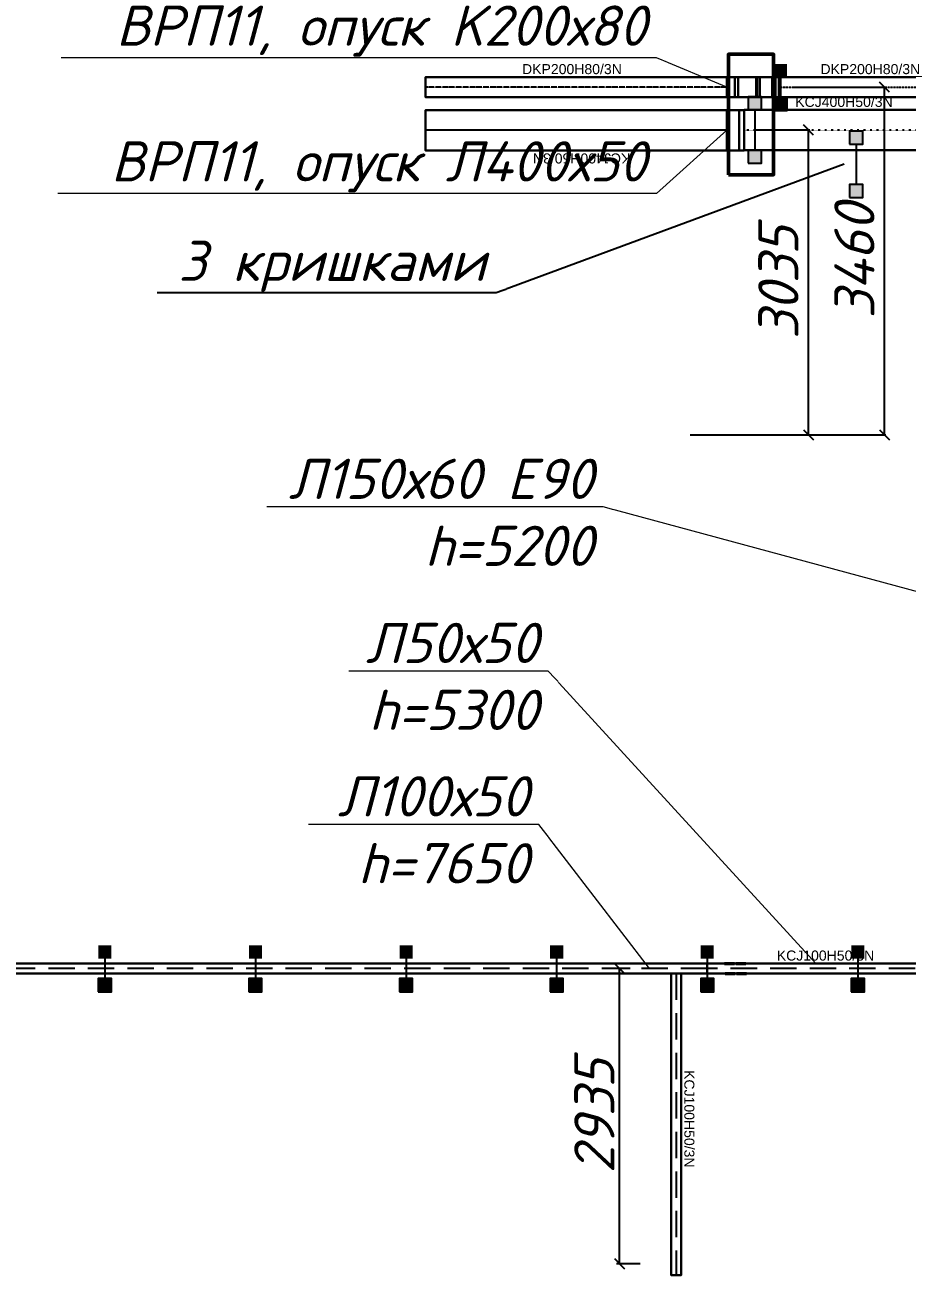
# Model space of a CAD drawing. Extents: x 221643 to 289394, y 86804 to 109436.
# Drawn here: x 250432 to 251311, y 102777 to 104021 of the extents above; entities that cross this region are included whole.
import ezdxf
from ezdxf import colors
from ezdxf.entities.mleader import LeaderData, LeaderLine
from ezdxf.math import Vec2, Vec3

# ---------------------------------------------------------------- set-up
doc = ezdxf.new("R2010")
doc.units = 0
doc.linetypes.add('DASHED2', pattern=[0.375, 0.25, -0.125])
doc.linetypes.add('DOT2', pattern=[0.125, 0, -0.125])
doc.layers.get('Defpoints').update_dxf_attribs({"color": 140})
doc.layers.add('BAKS_opis', color=7, linetype='Continuous')
doc.layers.add("E_Прив'язки", color=24, linetype='Continuous')
for name, color, linetype, lineweight in [('E_Ка6ельрости', 102, 'Continuous', 30), ('E_Лотки', 5, 'Continuous', 30), ('E_Позначення', 7, 'Continuous', 15), ('E_Щити', 1, 'Continuous', 50)]:
    doc.layers.add(name, color=color, linetype=linetype, lineweight=lineweight)
doc.layers.add('E_Лотки_опори_опуски', color=2, linetype='Continuous', plot=False)
doc.styles.add('GOST 2.304', font='isocpeui.ttf')
doc.styles.add('ROMANS', font='ROMANS')
doc.styles.get("Standard").update_dxf_attribs({"font": 'arial.ttf'})
doc.styles.add('ГОСТ 2.304', font='isocpeui.ttf')
doc.dimstyles.new('1to10', dxfattribs={"dimtxt": 40, "dimasz": 10, "dimexe": 3, "dimexo": 0, "dimgap": 5, "dimtad": 1, "dimdec": 0, "dimlfac": 10, "dimrnd": 5, "dimtxsty": 'GOST 2.304', "dimblk": 'OBLIQUE', "dimcen": 2.5, "dimadec": 0, "dimazin": 0, "dimtfac": 1, "dimtdec": 0, "dimtmove": 0, "dimatfit": 3, "dimfxl": 1, "dimarcsym": 0})
doc.dimstyles.new('ISO-25', dxfattribs={"dimtxt": 2.5, "dimasz": 2.5, "dimexe": 1.25, "dimexo": 0.625, "dimtad": 1, "dimtxsty": 'Standard', "dimcen": 2.5, "dimadec": 0, "dimazin": 0, "dimtfac": 1, "dimtmove": 0, "dimatfit": 3, "dimfxl": 1, "dimarcsym": 0})

# ---------------------------------------------------------------- blocks, each defined once
blk = doc.blocks.new('*U5')
at = {"color": 0}
blk.add_lwpolyline([(-600, 450), (600, 450), (600, 0), (-600, 0)], close=True, dxfattribs=at)
blk = doc.blocks.new('_None')
blk = doc.blocks.new('A$C40100DD9')
at = {"linetype": 'Continuous'}
for p, q in [((0, 158), (400, 158)), ((0, 108), (0, 158)), ((400, 158), (400, 108)), ((400, 108), (0, 108)), ((0, 108), (0, 0)), ((0, 0), (400, 0)), ((400, 0), (400, 108))]:
    blk.add_line(p, q, dxfattribs=at)
blk = doc.blocks.new('LU___400H50')
at = {"xscale": 0.1, "yscale": 0.1, "zscale": 0.1}
blk.add_blockref('A$C40100DD9', (-20, 0), dxfattribs=at)
at = {"style": 'ROMANS', "flags": 9}
for tag, p in [('SYMBOL', (4.9, 15)), ('ID', (4.9, 14.7)), ('NAME', (4.9, 14.4)), ('TYP', (4.9, 14)), ('LENGTH', (4.9, 13.7)), ('ATT_1', (4.9, 13.4)), ('ATT_2', (4.9, 13)), ('ATT_3', (4.9, 12.7)), ('ATT_4', (4.9, 12.3)), ('ATT_5', (4.9, 11.9)), ('LUSTRO', (4.9, 11.6)), ('P1', (4.9, 11.2)), ('P2', (4.9, 10.9)), ('AN', (4.9, 10.6))]:
    blk.add_attdef(tag, p, '', height=0.3, dxfattribs=at)
blk = doc.blocks.new('BAKS_1716')
at = {"layer": 'BAKS_opis', "linetype": 'DASHED2', "ltscale": 105}
blk.add_line((0, 0), (-3442, 0), dxfattribs=at)
at = {"layer": 'E_Лотки'}
for points in [[(0, 5), (-3442, 5), (-3442, -5), (0, -5)], [(0, 5), (-3442, 5), (-3442, 5), (0, 5)], [(0, -5), (-3442, -5), (-3442, 5), (0, 5)], [(0, -5), (-3442, -5), (-3442, -5), (0, -5)]]:
    blk.add_3dface(points, dxfattribs=at)
at = {"flags": 1}
for tag, p in [('ATT_1', (-3442, 0)), ('ATT_2', (-3442, 0)), ('ATT_3', (-3442, 0)), ('ATT_4', (-3442, 0)), ('ATT_5', (-3442, 0)), ('AN', (-3442, 0)), ('TYP', (-3442, 0)), ('NAME', (-3442, 0)), ('P1X', (-3442, 0)), ('P2X', (-3442, 0)), ('P1Y', (-3442, 0)), ('P2Y', (-3442, 0)), ('LUSTRO', (-3442, 0)), ('LENGTH', (0, 0)), ('ID', (0, -5))]:
    blk.add_attdef(tag, p, '', height=2.5, dxfattribs=at)
at = {"layer": 'BAKS_opis'}
blk.add_attdef('SYMBOL', (-1775, 8), '', height=10, rotation=360, dxfattribs=at)
blk = doc.blocks.new('A$C34620F73')
for p, q in [((0, 1), (10, 1)), ((0, 0), (0, 1)), ((10, 0), (0, 0)), ((10, 1), (10, 0))]:
    blk.add_line(p, q)
blk = doc.blocks.new('LG___H')
at = {"rotation": 270}
blk.add_blockref('A$C34620F73', (-0.5, 10), dxfattribs=at)
at = {"style": 'ROMANS', "flags": 9}
for tag, p in [('SYMBOL', (-0.7, 7.2)), ('ID', (-0.7, 6.8)), ('NAME', (-0.7, 6.5)), ('TYP', (-0.7, 6.2)), ('LENGTH', (-0.7, 5.9)), ('ATT_1', (-0.7, 5.5)), ('ATT_2', (-0.7, 5.2)), ('ATT_3', (-0.7, 4.8)), ('ATT_4', (-0.7, 4.5)), ('ATT_5', (-0.7, 4.1)), ('LUSTRO', (-0.7, 3.7)), ('P1', (-0.7, 3.4)), ('P2', (-0.7, 3.1)), ('AN', (-0.7, 2.8))]:
    blk.add_attdef(tag, p, '', height=0.3, dxfattribs=at)
blk = doc.blocks.new('BAKS_1724')
at = {"layer": 'BAKS_opis', "linetype": 'DASHED2', "ltscale": 105}
blk.add_line((0, 0), (0, -300), dxfattribs=at)
at = {"layer": 'E_Лотки_опори_опуски'}
for points in [[(-5, 0), (-5, -300), (5, -300), (5, 0)], [(-5, 0), (-5, -300), (-5, -300), (-5, 0)], [(5, 0), (5, -300), (-5, -300), (-5, 0)], [(5, 0), (5, -300), (5, -300), (5, 0)]]:
    blk.add_3dface(points, dxfattribs=at)
at = {"flags": 1}
for tag, p in [('LENGTH', (0, 0)), ('ID', (5, 0)), ('ATT_1', (0, -300)), ('ATT_2', (0, -300)), ('ATT_3', (0, -300)), ('ATT_4', (0, -300)), ('ATT_5', (0, -300)), ('AN', (0, -300)), ('TYP', (0, -300)), ('NAME', (0, -300)), ('P1X', (0, -300)), ('P2X', (0, -300)), ('P1Y', (0, -300)), ('P2Y', (0, -300)), ('LUSTRO', (0, -300))]:
    blk.add_attdef(tag, p, '', height=2.5, dxfattribs=at)
at = {"layer": 'BAKS_opis'}
blk.add_attdef('SYMBOL', (8, -96), '', height=10, rotation=270, dxfattribs=at)
blk = doc.blocks.new('podpora_200')
for points in [[(-6.5, 10), (0, 10), (6.5, 10), (6.5, 23.1), (-6.5, 23.1)], [(-6.5, -23.1), (6.5, -23.1), (6.5, -10), (-6.5, -10)]]:
    blk.add_hatch(color=256).paths.add_polyline_path(points)
blk.add_line((0, 10), (0, -10))
blk.add_lwpolyline([(-6.5, -23.1), (6.5, -23.1), (6.5, -10), (-6.5, -10)], close=True)
at = {"style": 'ROMANS', "flags": 9}
for tag, p in [('SYMBOL', (3.3, 14.9)), ('TYP', (3.3, 13.9)), ('ATT_1', (3.3, 13.2)), ('ATT_2', (3.3, 12.9)), ('ATT_3', (3.3, 12.5)), ('ATT_4', (3.3, 12.2)), ('ID', (3.3, 14.5)), ('NAME', (3.3, 14.2)), ('LENGTH', (3.3, 13.6)), ('ATT_5', (3.3, 11.8)), ('AN', (3.3, 10.8)), ('ELEM', (3.3, 10.5)), ('P1', (3.3, 11.4)), ('P2', (3.3, 11.1))]:
    blk.add_attdef(tag, p, '', height=0.3, dxfattribs=at)
blk = doc.blocks.new('_Oblique')
at = {"color": 0, "linetype": 'ByBlock', "lineweight": -2}
blk.add_line((-0.5, -0.5), (0.5, 0.5), dxfattribs=at)
blk = doc.blocks.new('*D1739')
at = {"layer": 'Defpoints', "color": 0, "transparency": 16777216}
for p in [(251024.2, 103081.6), (251034.9, 103081.6), (251044.7, 102787.9)]:
    blk.add_point(p, dxfattribs=at)
at = {"layer": "E_Прив'язки", "color": 0, "lineweight": -2, "transparency": 16777216}
for p, q in [((251034.9, 103081.6), (251021.2, 103081.6)), ((251024.2, 102787.9), (251024.2, 103081.6)), ((251044.7, 102787.9), (251021.2, 102787.9))]:
    blk.add_line(p, q, dxfattribs=at)
at = {"layer": "E_Прив'язки", "color": 0, "lineweight": -2, "transparency": 16777216, "xscale": 10, "yscale": 10, "zscale": 10}
for p, rotation in [((251024.2, 103081.6), 90), ((251024.2, 102787.9), 270)]:
    blk.add_blockref('_Oblique', p, dxfattribs=dict(at, rotation=rotation))
at = {"layer": "E_Прив'язки", "color": 0, "transparency": 16777216, "insert": (250999.2, 102934.8), "char_height": 40, "attachment_point": 5, "rotation": 90, "style": 'GOST 2.304'}
blk.add_mtext('2935', dxfattribs=at)
blk = doc.blocks.new('A$C74870080')
at = {"linetype": 'Continuous'}
for p, q in [((0, 200), (580, 200)), ((64, 200), (64, 0)), ((96, 200), (96, 0)), ((276, 200), (276, 0)), ((285, 200), (285, 0)), ((313, 200), (313, 0)), ((436, 200), (436, 0)), ((451, 200), (451, 0)), ((467, 200), (467, 0)), ((500, 200), (500, 0)), ((518, 200), (518, 0)), ((0, 0), (580, 0))]:
    blk.add_line(p, q, dxfattribs=at)
blk = doc.blocks.new('A$C18547703')
blk.add_line((0, 0), (0, 20))
at = {"xscale": 0.1, "yscale": 0.1, "zscale": 0.1}
blk.add_blockref('A$C74870080', (0, 0), dxfattribs=at)
blk = doc.blocks.new('LPDZ___200H80')
at = {"rotation": 90}
blk.add_blockref('A$C18547703', (10, 0), dxfattribs=at)
at = {"style": 'ROMANS', "flags": 9}
for tag, p in [('SYMBOL', (-19.4, -10)), ('ID', (-19.1, -10)), ('NAME', (-18.8, -10)), ('TYP', (-18.4, -10)), ('LENGTH', (-18.1, -10)), ('ATT_1', (-17.8, -10)), ('ATT_2', (-17.4, -10)), ('ATT_3', (-17.1, -10)), ('ATT_4', (-16.7, -10)), ('ATT_5', (-16.3, -10)), ('LUSTRO', (-16, -10)), ('P1', (-15.6, -10)), ('P2', (-15.3, -10)), ('AN', (-15, -10))]:
    blk.add_attdef(tag, p, '', height=0.3, rotation=90, dxfattribs=at)
blk = doc.blocks.new('BAKS_1778')
at = {"layer": 'BAKS_opis', "color": 142, "linetype": 'DOT2'}
blk.add_line((0, 0), (-300, 0), dxfattribs=at)
at = {"layer": 'E_Лотки_опори_опуски'}
for points in [[(0, 10), (-300, 10), (-300, -10), (0, -10)], [(0, 10), (-300, 10), (-300, 10), (0, 10)], [(0, -10), (-300, -10), (-300, 10), (0, 10)], [(0, -10), (-300, -10), (-300, -10), (0, -10)]]:
    blk.add_3dface(points, dxfattribs=at)
at = {"flags": 1}
for tag, p in [('ATT_1', (-300, 0)), ('ATT_2', (-300, 0)), ('ATT_3', (-300, 0)), ('ATT_4', (-300, 0)), ('ATT_5', (-300, 0)), ('AN', (-300, 0)), ('TYP', (-300, 0)), ('NAME', (-300, 0)), ('P1X', (-300, 0)), ('P2X', (-300, 0)), ('P1Y', (-300, 0)), ('P2Y', (-300, 0)), ('LUSTRO', (-300, 0)), ('LENGTH', (0, 0)), ('ID', (0, -10))]:
    blk.add_attdef(tag, p, '', height=2.5, dxfattribs=at)
at = {"layer": 'BAKS_opis'}
blk.add_attdef('SYMBOL', (-204, 13), '', height=10, rotation=0, dxfattribs=at)
blk = doc.blocks.new('BAKS_1798')
at = {"layer": 'BAKS_opis', "linetype": 'DASHED2', "ltscale": 105}
blk.add_line((0, 0), (-246.4, 0), dxfattribs=at)
at = {"layer": 'E_Лотки'}
for points in [[(0, 5), (-246.4, 5), (-246.4, -5), (0, -5)], [(0, 5), (-246.4, 5), (-246.4, 5), (0, 5)], [(0, -5), (-246.4, -5), (-246.4, 5), (0, 5)], [(0, -5), (-246.4, -5), (-246.4, -5), (0, -5)]]:
    blk.add_3dface(points, dxfattribs=at)
at = {"flags": 1}
for tag, p in [('TYP', (-246.4, 0)), ('ATT_1', (-246.4, 0)), ('ATT_2', (-246.4, 0)), ('ATT_3', (-246.4, 0)), ('ATT_4', (-246.4, 0)), ('ATT_5', (-246.4, 0)), ('AN', (-246.4, 0)), ('NAME', (-246.4, 0)), ('P1X', (-246.4, 0)), ('P2X', (-246.4, 0)), ('P1Y', (-246.4, 0)), ('P2Y', (-246.4, 0)), ('LUSTRO', (-246.4, 0)), ('LENGTH', (0, 0)), ('ID', (0, -5))]:
    blk.add_attdef(tag, p, '', height=2.5, dxfattribs=at)
at = {"layer": 'BAKS_opis'}
blk.add_attdef('SYMBOL', (-177.2, 8), '', height=10, rotation=0, dxfattribs=at)
blk = doc.blocks.new('podpora_400')
h = blk.add_hatch(color=256)
h.paths.add_polyline_path([(-6.5, 20), (0, 20), (6.5, 20), (6.5, 33.1), (-6.5, 33.1)])
h.paths.add_polyline_path([(-6.5, -33.1), (6.5, -33.1), (6.5, -20), (0, -20), (-6.5, -20)])
blk.add_line((0, 20), (0, -20))
for points in [[(-6.5, 20), (6.5, 20), (6.5, 33.1), (-6.5, 33.1)], [(-6.5, -33.1), (6.5, -33.1), (6.5, -20), (-6.5, -20)]]:
    blk.add_lwpolyline(points, close=True)
at = {"style": 'ROMANS', "flags": 9}
for tag, p in [('SYMBOL', (1, 29.3)), ('ID', (1, 29)), ('NAME', (1, 28.7)), ('TYP', (1, 28.4)), ('LENGTH', (1, 28)), ('ATT_1', (1, 27.7)), ('ATT_2', (1, 27.4)), ('ATT_3', (1, 27)), ('ATT_4', (1, 26.6)), ('ATT_5', (1, 26.3)), ('P1', (1, 25.9)), ('P2', (1, 25.6)), ('AN', (1, 25.3)), ('ELEM', (0.9, 25))]:
    blk.add_attdef(tag, p, '', height=0.3, dxfattribs=at)
blk = doc.blocks.new('BAKS_1811')
at = {"layer": 'BAKS_opis', "color": 105, "linetype": 'DASHED2', "ltscale": 2}
blk.add_line((0, 0), (0, 300), dxfattribs=at)
at = {"layer": 'E_Лотки_опори_опуски'}
for points in [[(20, 0), (20, 300), (-20, 300), (-20, 0)], [(-20, 0), (-20, 300), (20, 300), (20, 0)], [(-20, 0), (-20, 300), (-20, 300), (-20, 0)], [(20, 0), (20, 300), (20, 300), (20, 0)]]:
    blk.add_3dface(points, dxfattribs=at)
at = {"flags": 1}
for tag, p in [('ATT_1', (0, 300)), ('ATT_2', (0, 300)), ('ATT_3', (0, 300)), ('ATT_4', (0, 300)), ('ATT_5', (0, 300)), ('AN', (0, 300)), ('TYP', (0, 300)), ('NAME', (0, 300)), ('P1X', (0, 300)), ('P2X', (0, 300)), ('P1Y', (0, 300)), ('P2Y', (0, 300)), ('LUSTRO', (0, 300)), ('ID', (-20, 0)), ('LENGTH', (0, 0))]:
    blk.add_attdef(tag, p, '', height=2.5, dxfattribs=at)
at = {"layer": 'BAKS_opis'}
blk.add_attdef('SYMBOL', (-23, 96), '', height=10, rotation=90, dxfattribs=at)
blk = doc.blocks.new('BAKS_1841')
at = {"layer": 'BAKS_opis', "color": 142, "linetype": 'DOT2', "ltscale": 2}
blk.add_line((0, 0), (-209.6, 0), dxfattribs=at)
at = {"layer": 'E_Лотки'}
for points in [[(0, 20), (-209.6, 20), (-209.6, -20), (0, -20)], [(0, 20), (-209.6, 20), (-209.6, 20), (0, 20)], [(0, -20), (-209.6, -20), (-209.6, 20), (0, 20)], [(0, -20), (-209.6, -20), (-209.6, -20), (0, -20)]]:
    blk.add_3dface(points, dxfattribs=at)
at = {"flags": 1}
for tag, p in [('TYP', (-209.6, 0)), ('ATT_1', (-209.6, 0)), ('ATT_2', (-209.6, 0)), ('ATT_3', (-209.6, 0)), ('ATT_4', (-209.6, 0)), ('ATT_5', (-209.6, 0)), ('AN', (-209.6, 0)), ('NAME', (-209.6, 0)), ('P1X', (-209.6, 0)), ('P2X', (-209.6, 0)), ('P1Y', (-209.6, 0)), ('P2Y', (-209.6, 0)), ('LUSTRO', (-209.6, 0)), ('LENGTH', (0, 0)), ('ID', (0, -20))]:
    blk.add_attdef(tag, p, '', height=2.5, dxfattribs=at)
at = {"layer": 'BAKS_opis'}
blk.add_attdef('SYMBOL', (-158.8, 23), '', height=10, rotation=0, dxfattribs=at)
blk = doc.blocks.new('BAKS_1844')
at = {"layer": 'BAKS_opis', "color": 105, "linetype": 'DASHED2'}
blk.add_line((0, 0), (187.5, 0), dxfattribs=at)
at = {"layer": 'E_Ка6ельрости'}
for points in [[(0, -10), (187.5, -10), (187.5, 10), (0, 10)], [(0, 10), (187.5, 10), (187.5, -10), (0, -10)], [(0, 10), (187.5, 10), (187.5, 10), (0, 10)], [(0, -10), (187.5, -10), (187.5, -10), (0, -10)]]:
    blk.add_3dface(points, dxfattribs=at)
at = {"flags": 1}
for tag, p in [('ID', (0, 10)), ('LENGTH', (0, 0)), ('ATT_1', (187.5, 0)), ('ATT_2', (187.5, 0)), ('ATT_3', (187.5, 0)), ('ATT_4', (187.5, 0)), ('ATT_5', (187.5, 0)), ('AN', (187.5, 0)), ('TYP', (187.5, 0)), ('NAME', (187.5, 0)), ('P1X', (187.5, 0)), ('P2X', (187.5, 0)), ('P1Y', (187.5, 0)), ('P2Y', (187.5, 0)), ('LUSTRO', (187.5, 0))]:
    blk.add_attdef(tag, p, '', height=2.5, dxfattribs=at)
at = {"layer": 'BAKS_opis'}
blk.add_attdef('SYMBOL', (39.8, 13), '', height=10, dxfattribs=at)
blk = doc.blocks.new('*D1853')
at = {"layer": 'Defpoints', "color": 0, "transparency": 16777216}
for p in [(251159, 103916.4), (251212.5, 103916.4), (251094.7, 103612.9)]:
    blk.add_point(p, dxfattribs=at)
at = {"layer": "E_Прив'язки", "color": 0, "lineweight": -2, "transparency": 16777216}
for p, q in [((251159, 103916.4), (251213.7, 103916.4)), ((251212.5, 103612.9), (251212.5, 103916.4)), ((251094.7, 103612.9), (251213.7, 103612.9))]:
    blk.add_line(p, q, dxfattribs=at)
at = {"layer": "E_Прив'язки", "color": 0, "lineweight": -2, "transparency": 16777216, "xscale": 10, "yscale": 10, "zscale": 10}
for p, rotation in [((251212.5, 103916.4), 90), ((251212.5, 103612.9), 270)]:
    blk.add_blockref('_Oblique', p, dxfattribs=dict(at, rotation=rotation))
at = {"layer": "E_Прив'язки", "color": 0, "transparency": 16777216, "insert": (251182.5, 103764.6), "char_height": 40, "attachment_point": 5, "rotation": 90, "style": 'GOST 2.304', "bg_fill": 3, "box_fill_scale": 1.1, "bg_fill_color": 256, "bg_fill_true_color": 13158600, "bg_fill_transparency": 0}
blk.add_mtext('3035', dxfattribs=at)
blk = doc.blocks.new('*D1854')
at = {"layer": 'Defpoints', "color": 0, "transparency": 16777216}
for p in [(251197.1, 103959), (251288.2, 103959), (251094.7, 103612.9)]:
    blk.add_point(p, dxfattribs=at)
at = {"layer": "E_Прив'язки", "color": 0, "lineweight": -2, "transparency": 16777216}
for p, q in [((251197.1, 103959), (251289.4, 103959)), ((251288.2, 103612.9), (251288.2, 103959)), ((251094.7, 103612.9), (251289.4, 103612.9))]:
    blk.add_line(p, q, dxfattribs=at)
at = {"layer": "E_Прив'язки", "color": 0, "lineweight": -2, "transparency": 16777216, "xscale": 10, "yscale": 10, "zscale": 10}
for p, rotation in [((251288.2, 103959), 90), ((251288.2, 103612.9), 270)]:
    blk.add_blockref('_Oblique', p, dxfattribs=dict(at, rotation=rotation))
at = {"layer": "E_Прив'язки", "color": 0, "transparency": 16777216, "insert": (251258.2, 103786), "char_height": 40, "attachment_point": 5, "rotation": 90, "style": 'GOST 2.304', "bg_fill": 3, "box_fill_scale": 1.1, "bg_fill_color": 256, "bg_fill_true_color": 13158600, "bg_fill_transparency": 0}
blk.add_mtext('3460', dxfattribs=at)

msp = doc.modelspace()

# ---------------------------------------------------------------- block references
at = {"layer": 'E_Ка6ельрости'}
msp.add_blockref('BAKS_1844', (251184.5905, 103959.0083), dxfattribs=at).add_auto_attribs({'SYMBOL': 'DKP200H80/3N'})
at = {"layer": 'E_Ка6ельрости', "rotation": 269.9999999999999}
msp.add_blockref('LPDZ___200H80', (251132.7905, 103959.0083), dxfattribs=at)
at = {"layer": 'E_Лотки'}
msp.add_blockref('BAKS_1841', (251358.0991, 103916.3772), dxfattribs=at).add_auto_attribs({'SYMBOL': 'KCJ400H50/3N'})
for name, p, rotation in [('LU___400H50', (251132.6584, 103916.084), 269.9999999999999), ('LG___H', (251138.8468, 103086.6243), 90), ('LG___H', (251139.4886, 103076.6243), 90), ('LG___H', (251150.1128, 103086.6243), 90), ('LG___H', (251150.7545, 103076.6243), 90)]:
    msp.add_blockref(name, p, dxfattribs=dict(at, rotation=rotation))
msp.add_blockref('BAKS_1716', (251111.6584, 103081.6243), dxfattribs=at)
at = {"layer": 'E_Лотки_опори_опуски'}
for name, p, values in [('BAKS_1778', (251131.2032, 103959.0083), {'SYMBOL': 'DKP200H80/3N'}), ('BAKS_1724', (251080.828, 103076.6243), {'SYMBOL': 'KCJ100H50/3N'})]:
    msp.add_blockref(name, p, dxfattribs=at).add_auto_attribs(values)
for name, p in [('podpora_200', (251184.5905, 103959.0083)), ('podpora_400', (251159.0431, 103916.3712)), ('podpora_200', (250511.6584, 103081.6243)), ('podpora_200', (250661.6584, 103081.6243)), ('podpora_200', (250811.6584, 103081.6243)), ('podpora_200', (250961.6584, 103081.6243)), ('podpora_200', (251111.6584, 103081.6243)), ('podpora_200', (251111.6584, 103081.6243)), ('podpora_200', (251261.6584, 103081.6243))]:
    msp.add_blockref(name, p, dxfattribs=at)
at = {"layer": 'E_Щити', "xscale": 0.1, "yscale": 0.1, "zscale": 0.1, "rotation": 90}
msp.add_blockref('*U5', (251177.6584, 103931.7694), dxfattribs=at)

# ---------------------------------------------------------------- leaders
at = {"layer": 'E_Позначення'}
ml = msp.add_multileader_mtext('Standard', dxfattribs=at)
ml.set_content('Л150х60 Е90\\Ph=5200', color=256, style='ГОСТ 2.304')
ml.set_leader_properties(color=256, linetype='ByLayer', lineweight=-1)
ml.set_arrow_properties(name='NONE')
ml.build(insert=Vec2(0, 0))
ml.multileader.update_dxf_attribs({"has_dogleg": 0, "text_left_attachment_type": 6, "text_right_attachment_type": 6, "dogleg_length": 0, "arrow_head_size": 0.1})
ctx = ml.context
ctx.base_point, ctx.char_height, ctx.arrow_head_size, ctx.landing_gap_size, ctx.plane_origin = Vec3(250662.0643, 103541.1621), 40, 0.1, 10, Vec3(253756.7339, 103791.602)
ctx.left_attachment, ctx.right_attachment, ctx.text_align_type = 6, 6, 2
notes = []
notes.append((ctx, [(1, (1, 1, 0), (251008.0946, 103541.1621), (-1, 0), 0, [(0, [(251347.5991, 103449.4393)], 0, [])])]))
ctx.mtext.insert, ctx.mtext.alignment, ctx.mtext.flow_direction = Vec3(250998.0946, 103589.1621), 3, 5
ctx.mtext.has_bg_fill, ctx.mtext.bg_color, ctx.mtext.bg_scale_factor, ctx.mtext.bg_transparency, ctx.mtext.use_window_bg_color = 1, -1027028792, 1.5, 0, 1
for ctx, leaders in notes:
    for number, flags, end, landing, length, lines in leaders:
        leader = LeaderData()
        leader.index, (leader.has_last_leader_line, leader.has_dogleg_vector, leader.attachment_direction) = number, flags
        leader.last_leader_point, leader.dogleg_vector, leader.dogleg_length = Vec3(end), Vec3(landing), length
        for number, points, colour, breaks in lines:
            line = LeaderLine()
            line.index, line.vertices, line.color, line.breaks = number, Vec3.list(points), colors.encode_raw_color(colour), breaks
            leader.lines.append(line)
        ctx.leaders.append(leader)

# ---------------------------------------------------------------- next in the draw order: leaders
ml = msp.add_multileader_mtext('Standard', dxfattribs=at)
ml.set_content('ВРП11, опуск Л400х50', color=256, style='ГОСТ 2.304')
ml.set_leader_properties(color=256, linetype='ByLayer', lineweight=-1)
ml.set_arrow_properties(name='NONE')
ml.build(insert=Vec2(0, 0))
ml.multileader.update_dxf_attribs({"has_dogleg": 0, "text_left_attachment_type": 6, "text_right_attachment_type": 6, "dogleg_length": 0, "arrow_head_size": 0.1})
ctx = ml.context
ctx.base_point, ctx.char_height, ctx.arrow_head_size, ctx.landing_gap_size, ctx.plane_origin = Vec3(250468.5327, 103853.164), 40, 0.1, 10, Vec3(245764.9775, 103553.3947)
ctx.left_attachment, ctx.right_attachment, ctx.text_align_type = 6, 6, 2
notes = []
notes.append((ctx, [(0, (1, 1, 0), (251061.1084, 103853.164), (-1, 0), 0, [(0, [(251131.0711, 103916.084)], 0, [])])]))
ctx.mtext.insert, ctx.mtext.alignment, ctx.mtext.flow_direction = Vec3(251051.1084, 103905.164), 3, 5
ctx.mtext.has_bg_fill, ctx.mtext.bg_color, ctx.mtext.bg_scale_factor, ctx.mtext.bg_transparency, ctx.mtext.use_window_bg_color = 1, -1027028792, 1.5, 0, 1
ml = msp.add_multileader_mtext('Standard', dxfattribs=at)
ml.set_content('Л100х50\\Ph=7650', color=256, style='ГОСТ 2.304')
ml.set_leader_properties(color=256, linetype='ByLayer', lineweight=-1)
ml.set_arrow_properties(name='NONE')
ml.build(insert=Vec2(0, 0))
ml.multileader.update_dxf_attribs({"has_dogleg": 0, "text_left_attachment_type": 6, "text_right_attachment_type": 6, "dogleg_length": 0, "arrow_head_size": 0.1})
ctx = ml.context
ctx.base_point, ctx.char_height, ctx.arrow_head_size, ctx.landing_gap_size, ctx.plane_origin = Vec3(250715.5577, 103225.1717), 40, 0.1, 10, Vec3(253103.9654, 102656.7079)
ctx.left_attachment, ctx.right_attachment, ctx.text_align_type = 6, 6, 2
notes.append((ctx, [(1, (1, 1, 0), (250943.8001, 103225.1717), (-1, 0), 0, [(0, [(251054.2508, 103081.6243)], 0, [])])]))
ctx.mtext.insert, ctx.mtext.alignment, ctx.mtext.flow_direction = Vec3(250933.8001, 103273.1717), 3, 5
ctx.mtext.has_bg_fill, ctx.mtext.bg_color, ctx.mtext.bg_scale_factor, ctx.mtext.bg_transparency, ctx.mtext.use_window_bg_color = 1, -1027028792, 1.5, 0, 1
for ctx, leaders in notes:
    for number, flags, end, landing, length, lines in leaders:
        leader = LeaderData()
        leader.index, (leader.has_last_leader_line, leader.has_dogleg_vector, leader.attachment_direction) = number, flags
        leader.last_leader_point, leader.dogleg_vector, leader.dogleg_length = Vec3(end), Vec3(landing), length
        for number, points, colour, breaks in lines:
            line = LeaderLine()
            line.index, line.vertices, line.color, line.breaks = number, Vec3.list(points), colors.encode_raw_color(colour), breaks
            leader.lines.append(line)
        ctx.leaders.append(leader)

# ---------------------------------------------------------------- next in the draw order: block references
at = {"layer": 'E_Лотки_опори_опуски', "rotation": 90}
msp.add_blockref('BAKS_1811', (251131.0711, 103916.084), dxfattribs=at).add_auto_attribs({'SYMBOL': 'KCJ400H50/3N'})

# ---------------------------------------------------------------- next in the draw order: leaders
at = {"layer": 'E_Позначення'}
ml = msp.add_multileader_mtext('Standard', dxfattribs=at)
ml.set_content('Л50х50\\Ph=5300', color=256, style='ГОСТ 2.304')
ml.set_leader_properties(color=256, linetype='ByLayer', lineweight=-1)
ml.set_arrow_properties(name='NONE')
ml.build(insert=Vec2(0, 0))
ml.multileader.update_dxf_attribs({"has_dogleg": 0, "text_left_attachment_type": 6, "text_right_attachment_type": 6, "dogleg_length": 0, "arrow_head_size": 0.1})
ctx = ml.context
ctx.base_point, ctx.char_height, ctx.arrow_head_size, ctx.landing_gap_size, ctx.plane_origin = Vec3(250745.8113, 103377.862), 40, 0.1, 10, Vec3(252601.3726, 102794.7367)
ctx.left_attachment, ctx.right_attachment, ctx.text_align_type = 6, 6, 2
notes = []
notes.append((ctx, [(1, (1, 1, 0), (250953.3567, 103377.862), (-1, 0), 0, [(1, [(251219.9007, 103086.6243)], 0, [])])]))
ctx.mtext.insert, ctx.mtext.alignment, ctx.mtext.flow_direction = Vec3(250943.3567, 103425.862), 3, 5
ctx.mtext.has_bg_fill, ctx.mtext.bg_color, ctx.mtext.bg_scale_factor, ctx.mtext.bg_transparency, ctx.mtext.use_window_bg_color = 1, -1027028792, 1.5, 0, 1
for ctx, leaders in notes:
    for number, flags, end, landing, length, lines in leaders:
        leader = LeaderData()
        leader.index, (leader.has_last_leader_line, leader.has_dogleg_vector, leader.attachment_direction) = number, flags
        leader.last_leader_point, leader.dogleg_vector, leader.dogleg_length = Vec3(end), Vec3(landing), length
        for number, points, colour, breaks in lines:
            line = LeaderLine()
            line.index, line.vertices, line.color, line.breaks = number, Vec3.list(points), colors.encode_raw_color(colour), breaks
            leader.lines.append(line)
        ctx.leaders.append(leader)

# ---------------------------------------------------------------- next in the draw order: block references
at = {"layer": 'E_Лотки'}
msp.add_blockref('BAKS_1798', (251358.0991, 103081.6243), dxfattribs=at).add_auto_attribs({'SYMBOL': 'KCJ100H50/3N'})

# ---------------------------------------------------------------- next in the draw order: dimensions: what is measured, and where the dimension line sits
at = {"layer": "E_Прив'язки"}
dim = msp.add_linear_dim(base=(251024.1984, 103081.6243), p1=(251044.6584, 102787.909), p2=(251034.9345, 103081.6243), angle=90, dimstyle='1to10', dxfattribs=at)
dim.commit()
dim.dimension.update_dxf_attribs({"geometry": '*D1739', "text_midpoint": (250999.1984, 102934.7667)})

# ---------------------------------------------------------------- next in the draw order: leaders
at = {"layer": 'E_Лотки_опори_опуски'}
ml = msp.add_multileader_mtext('Standard', dxfattribs=at)
ml.set_content('З кришками', color=256, style='ГОСТ 2.304')
ml.set_leader_properties(color=256, linetype='ByLayer', lineweight=-1)
ml.set_arrow_properties(name='NONE')
ml.build(insert=Vec2(0, 0))
ml.multileader.update_dxf_attribs({"has_dogleg": 0, "text_left_attachment_type": 6, "text_right_attachment_type": 6, "dogleg_length": 0, "arrow_head_size": 0.1})
ctx = ml.context
ctx.base_point, ctx.char_height, ctx.arrow_head_size, ctx.landing_gap_size, ctx.plane_origin = Vec3(250579.5126, 103754.1413), 40, 0.1, 10, Vec3(245729.5493, 103365.437)
ctx.left_attachment, ctx.right_attachment, ctx.text_align_type = 6, 6, 2
notes = []
notes.append((ctx, [(0, (1, 1, 0), (250901.3914, 103754.1413), (-1, 0), 0, [(0, [(251247.9905, 103882.2142)], 0, [])])]))
ctx.mtext.insert, ctx.mtext.alignment, ctx.mtext.flow_direction = Vec3(250891.3914, 103806.1413), 3, 5
ctx.mtext.has_bg_fill, ctx.mtext.bg_color, ctx.mtext.bg_scale_factor, ctx.mtext.bg_transparency, ctx.mtext.use_window_bg_color = 1, -1027028792, 1.5, 0, 1
for ctx, leaders in notes:
    for number, flags, end, landing, length, lines in leaders:
        leader = LeaderData()
        leader.index, (leader.has_last_leader_line, leader.has_dogleg_vector, leader.attachment_direction) = number, flags
        leader.last_leader_point, leader.dogleg_vector, leader.dogleg_length = Vec3(end), Vec3(landing), length
        for number, points, colour, breaks in lines:
            line = LeaderLine()
            line.index, line.vertices, line.color, line.breaks = number, Vec3.list(points), colors.encode_raw_color(colour), breaks
            leader.lines.append(line)
        ctx.leaders.append(leader)

# ---------------------------------------------------------------- next in the draw order: block references
msp.add_blockref('podpora_400', (251259.9882, 103882.2443), dxfattribs=at)

# ---------------------------------------------------------------- next in the draw order: leaders
at = {"layer": 'E_Позначення'}
ml = msp.add_multileader_mtext('Standard', dxfattribs=at)
ml.set_content('ВРП11, опуск K200х80', color=256, style='ГОСТ 2.304')
ml.set_leader_properties(color=256, linetype='ByLayer', lineweight=-1)
ml.set_arrow_properties(name='NONE')
ml.build(insert=Vec2(0, 0))
ml.multileader.update_dxf_attribs({"has_dogleg": 0, "text_left_attachment_type": 6, "text_right_attachment_type": 6, "dogleg_length": 0, "arrow_head_size": 0.1})
ctx = ml.context
ctx.base_point, ctx.char_height, ctx.arrow_head_size, ctx.landing_gap_size, ctx.plane_origin = Vec3(250478.6236, 103988.2671), 40, 0.1, 10, Vec3(245764.9775, 103688.4978)
ctx.left_attachment, ctx.right_attachment, ctx.text_align_type = 6, 6, 2
notes = []
notes.append((ctx, [(0, (1, 1, 0), (251061.1084, 103988.2671), (-1, 0), 0, [(0, [(251131.2032, 103959.0083)], 0, [])])]))
ctx.mtext.insert, ctx.mtext.alignment, ctx.mtext.flow_direction = Vec3(251051.1084, 104040.2671), 3, 5
ctx.mtext.has_bg_fill, ctx.mtext.bg_color, ctx.mtext.bg_scale_factor, ctx.mtext.bg_transparency, ctx.mtext.use_window_bg_color = 1, -1027028792, 1.5, 0, 1
for ctx, leaders in notes:
    for number, flags, end, landing, length, lines in leaders:
        leader = LeaderData()
        leader.index, (leader.has_last_leader_line, leader.has_dogleg_vector, leader.attachment_direction) = number, flags
        leader.last_leader_point, leader.dogleg_vector, leader.dogleg_length = Vec3(end), Vec3(landing), length
        for number, points, colour, breaks in lines:
            line = LeaderLine()
            line.index, line.vertices, line.color, line.breaks = number, Vec3.list(points), colors.encode_raw_color(colour), breaks
            leader.lines.append(line)
        ctx.leaders.append(leader)

# ---------------------------------------------------------------- next in the draw order: dimensions: what is measured, and where the dimension line sits
at = {"layer": "E_Прив'язки"}
dim = msp.add_linear_dim(base=(251212.4547, 103916.3712), p1=(251094.6584, 103612.909), p2=(251159.0431, 103916.3712), angle=90, dimstyle='ISO-25', override={"dimtxt": 40, "dimasz": 10, "dimexo": 0, "dimgap": 10, "dimlfac": 10, "dimrnd": 5, "dimtxsty": 'GOST 2.304', "dimblk1": 'Oblique', "dimblk2": 'Oblique', "dimsah": 1, "dimfxl": 1.25, "dimtfill": 1}, dxfattribs=at)
dim.commit()
dim.dimension.update_dxf_attribs({"geometry": '*D1853', "text_midpoint": (251182.4547, 103764.6401)})

# ---------------------------------------------------------------- next in the draw order: dimensions: what is measured, and where the dimension line sits
dim = msp.add_linear_dim(base=(251288.1664, 103959.0083), p1=(251094.6584, 103612.909), p2=(251197.0826, 103959.0083), angle=90, dimstyle='ISO-25', override={"dimtxt": 40, "dimasz": 10, "dimexo": 0, "dimgap": 10, "dimlfac": 10, "dimrnd": 5, "dimtxsty": 'GOST 2.304', "dimblk1": 'Oblique', "dimblk2": 'Oblique', "dimsah": 1, "dimfxl": 1.25, "dimtfill": 1}, dxfattribs=at)
dim.commit()
dim.dimension.update_dxf_attribs({"geometry": '*D1854', "text_midpoint": (251258.1664, 103785.9586)})

doc.saveas('drawing.dxf')
